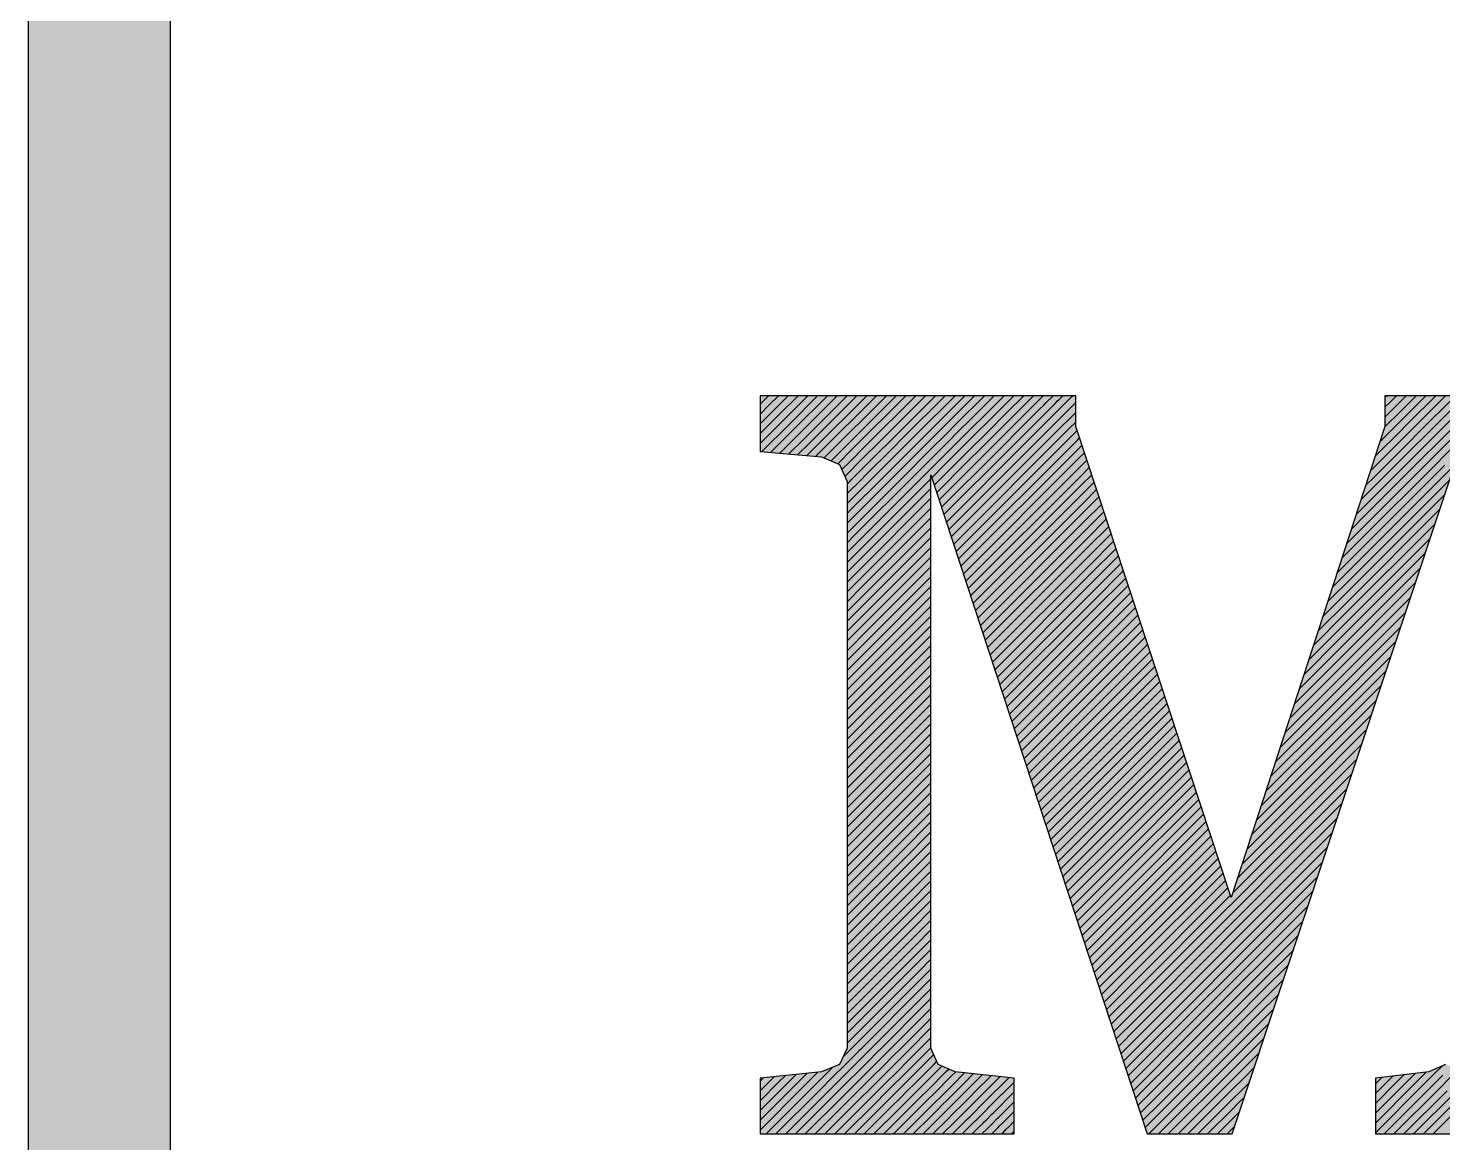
# Model space of a CAD drawing. Extents: x 0 to 7795, y 0 to 4205.
# Drawn here: x 7237 to 7287.9, y 698.3 to 738.5 of the extents above; entities that cross this region are included whole.
import ezdxf

# ---------------------------------------------------------------- set-up
doc = ezdxf.new("R2010")
doc.units = 0
doc.header["$MEASUREMENT"] = 0
doc.layers.add('MTH-CARIMBO-TXT1', color=1, linetype='CONTINUOUS')
doc.layers.add('MTH-CARIMBO-TXT2', color=1, linetype='CONTINUOUS')

msp = doc.modelspace()

# ---------------------------------------------------------------- linework, layer by layer
at = {"layer": 'MTH-CARIMBO-TXT1', "linetype": 'Continuous'}
for p, q in [((7263.34617, 724.908965), (7263.500188, 725.062983)), ((7263.34617, 724.555412), (7263.67773, 724.886972)), ((7263.500188, 725.062983), (7263.652878, 725.215674)), ((7263.67773, 724.886972), (7264.006432, 725.215674)), ((7263.855272, 724.710961), (7264.359985, 725.215674)), ((7264.032814, 724.534949), (7264.713538, 725.215674)), ((7264.210356, 724.358938), (7265.067092, 725.215674)), ((7264.387898, 724.182926), (7265.420645, 725.215674)), ((7264.56544, 724.006915), (7265.774199, 725.215674)), ((7264.742982, 723.830903), (7266.127752, 725.215674)), ((7264.920524, 723.654892), (7266.481305, 725.215674)), ((7265.098065, 723.478881), (7266.834859, 725.215674)), ((7265.275607, 723.302869), (7267.188412, 725.215674)), ((7265.453149, 723.126858), (7267.541965, 725.215674)), ((7265.73947, 723.059625), (7267.895519, 725.215674)), ((7266.204723, 723.171324), (7268.249072, 725.215674)), ((7266.669976, 723.283024), (7268.602626, 725.215674)), ((7267.135229, 723.394723), (7268.956179, 725.215674)), ((7267.600481, 723.506423), (7269.309732, 725.215674)), ((7268.065734, 723.618122), (7269.663286, 725.215674)), ((7268.530987, 723.729822), (7270.016839, 725.215674)), ((7268.99624, 723.841521), (7270.370393, 725.215674)), ((7269.461493, 723.953221), (7270.723946, 725.215674)), ((7269.926746, 724.064921), (7271.077499, 725.215674)), ((7270.391999, 724.17662), (7271.431053, 725.215674)), ((7270.857252, 724.28832), (7271.784606, 725.215674)), ((7271.322505, 724.400019), (7272.13816, 725.215674)), ((7271.787758, 724.511719), (7272.491713, 725.215674)), ((7272.253011, 724.623418), (7272.845266, 725.215674)), ((7272.718264, 724.735118), (7273.19882, 725.215674)), ((7272.896561, 723.499202), (7274.484641, 725.087281)), ((7273.070544, 724.733844), (7273.183517, 724.846817)), ((7273.183517, 724.846817), (7273.552373, 725.215674)), ((7273.415737, 724.725484), (7273.570008, 724.879755)), ((7273.426891, 723.675978), (7274.719883, 724.96897)), ((7273.570008, 724.879755), (7273.64877, 724.958517)), ((7273.64877, 724.958517), (7273.905927, 725.215674)), ((7273.706253, 724.662447), (7273.982211, 724.938405)), ((7273.982211, 724.938405), (7274.069472, 725.025666)), ((7274.069472, 725.025666), (7274.114023, 725.070217)), ((7274.114023, 725.070217), (7274.25948, 725.215674)), ((7274.484641, 725.087281), (7274.548685, 725.151325)), ((7274.548685, 725.151325), (7274.568936, 725.171577)), ((7274.568936, 725.171577), (7274.579276, 725.181916)), ((7274.579276, 725.181916), (7274.613033, 725.215674)), ((7285.864211, 725.153143), (7285.893965, 725.182897)), ((7285.864211, 724.79959), (7286.062199, 724.997578)), ((7285.893965, 725.182897), (7285.926742, 725.215674)), ((7286.062199, 724.997578), (7286.280295, 725.215674)), ((7286.230433, 724.812258), (7286.633849, 725.215674)), ((7286.398666, 724.626938), (7286.987402, 725.215674)), ((7286.5669, 724.441618), (7287.340955, 725.215674)), ((7286.735133, 724.256298), (7287.694509, 725.215674)), ((7286.903367, 724.070979), (7288.048062, 725.215674)), ((7287.071601, 723.885659), (7288.401616, 725.215674)), ((7287.239834, 723.700339), (7288.755169, 725.215674)), ((7287.408068, 723.515019), (7289.108722, 725.215674)), ((7287.576301, 723.329699), (7289.462276, 725.215674)), ((7287.744535, 723.14438), (7289.815829, 725.215674)), ((7287.912768, 722.95906), (7290.169382, 725.215674)), ((7263.34617, 724.201858), (7263.855272, 724.710961)), ((7263.34617, 723.848305), (7264.032814, 724.534949)), ((7263.34617, 723.494752), (7264.210356, 724.358938)), ((7271.072686, 724.1502), (7271.322505, 724.400019)), ((7271.572151, 724.296111), (7271.787758, 724.511719)), ((7271.716315, 724.086722), (7272.071615, 724.442022)), ((7272.071615, 724.442022), (7272.253011, 724.623418)), ((7272.149478, 723.812778), (7272.849263, 724.512564)), ((7272.282789, 724.299643), (7272.571079, 724.587933)), ((7272.366231, 723.322425), (7273.706253, 724.662447)), ((7272.571079, 724.587933), (7272.718264, 724.735118)), ((7272.849263, 724.512564), (7273.070544, 724.733844)), ((7272.927866, 724.237613), (7273.415737, 724.725484)), ((7273.957221, 723.852755), (7274.719883, 724.615417)), ((7285.864211, 724.446036), (7286.230433, 724.812258)), ((7285.873003, 724.101275), (7286.398666, 724.626938)), ((7286.087481, 723.962199), (7286.5669, 724.441618)), ((7263.408174, 723.203203), (7264.387898, 724.182926)), ((7263.733668, 723.175143), (7264.56544, 724.006915)), ((7264.059161, 723.147083), (7264.742982, 723.830903)), ((7268.575365, 723.420646), (7268.99624, 723.841521)), ((7269.074829, 723.566557), (7269.461493, 723.953221)), ((7269.450419, 723.23504), (7270.073758, 723.858379)), ((7269.574293, 723.712468), (7269.926746, 724.064921)), ((7269.814315, 722.538275), (7271.149841, 723.873802)), ((7270.016893, 723.44796), (7270.573222, 724.00429)), ((7270.073758, 723.858379), (7270.391999, 724.17662)), ((7270.235454, 720.130987), (7273.957221, 723.852755)), ((7270.322825, 719.864805), (7274.487551, 724.029532)), ((7270.410196, 719.598623), (7274.738141, 723.926567)), ((7270.573222, 724.00429), (7270.857252, 724.28832)), ((7270.583367, 723.660881), (7271.072686, 724.1502)), ((7270.592702, 722.96311), (7271.716315, 724.086722)), ((7271.149841, 723.873802), (7271.572151, 724.296111)), ((7271.305571, 722.968871), (7272.149478, 723.812778)), ((7271.37109, 723.387944), (7272.282789, 724.299643)), ((7271.835901, 723.145648), (7272.927866, 724.237613)), ((7274.487551, 724.029532), (7274.719883, 724.261864)), ((7274.738141, 723.926567), (7274.769171, 723.957598)), ((7285.66553, 723.186695), (7286.301959, 723.823124)), ((7285.762875, 723.637594), (7286.087481, 723.962199)), ((7285.860221, 724.088492), (7285.873003, 724.101275)), ((7286.301959, 723.823124), (7286.735133, 724.256298)), ((7286.516437, 723.684048), (7286.903367, 724.070979)), ((7286.730914, 723.544973), (7287.071601, 723.885659)), ((7264.384655, 723.119023), (7264.920524, 723.654892)), ((7264.710148, 723.090963), (7265.098065, 723.478881)), ((7265.035642, 723.062904), (7265.275607, 723.302869)), ((7266.577507, 722.837002), (7267.135229, 723.394723)), ((7267.076972, 722.982913), (7267.600481, 723.506423)), ((7267.576436, 723.128824), (7268.065734, 723.618122)), ((7267.750997, 722.596278), (7268.575365, 723.420646)), ((7268.0759, 723.274735), (7268.530987, 723.729822)), ((7268.317471, 722.809198), (7269.074829, 723.566557)), ((7268.883945, 723.022119), (7269.574293, 723.712468)), ((7268.885748, 722.316815), (7270.016893, 723.44796)), ((7269.270999, 722.348513), (7270.583367, 723.660881)), ((7269.97334, 720.929534), (7272.366231, 723.322425)), ((7270.060711, 720.663352), (7272.896561, 723.499202)), ((7270.148082, 720.39717), (7273.426891, 723.675978)), ((7270.497567, 719.332441), (7274.770632, 723.605505)), ((7270.775241, 722.792095), (7271.37109, 723.387944)), ((7274.770632, 723.605505), (7274.856886, 723.691759)), ((7274.803123, 723.284443), (7274.944601, 723.425921)), ((7285.373493, 721.833998), (7286.945392, 723.405897)), ((7285.470839, 722.284897), (7286.730914, 723.544973)), ((7285.568184, 722.735796), (7286.516437, 723.684048)), ((7285.685727, 723.560446), (7285.762875, 723.637594)), ((7286.945392, 723.405897), (7287.239834, 723.700339)), ((7287.15987, 723.266822), (7287.408068, 723.515019)), ((7287.374348, 723.127746), (7287.576301, 723.329699)), ((7265.361136, 723.034844), (7265.453149, 723.126858)), ((7265.656318, 722.976473), (7265.73947, 723.059625)), ((7265.901641, 722.868242), (7266.204723, 723.171324)), ((7266.146964, 722.760012), (7266.669976, 723.283024)), ((7266.291915, 722.55141), (7266.577507, 722.837002)), ((7266.399518, 722.305459), (7267.076972, 722.982913)), ((7266.618049, 722.170437), (7267.576436, 723.128824)), ((7267.184523, 722.383357), (7268.0759, 723.274735)), ((7267.729994, 722.221721), (7268.317471, 722.809198)), ((7268.115245, 722.253419), (7268.883945, 723.022119)), ((7268.500496, 722.285117), (7269.450419, 723.23504)), ((7269.711227, 721.728081), (7270.775241, 722.792095)), ((7269.798598, 721.461898), (7271.305571, 722.968871)), ((7269.885969, 721.195716), (7271.835901, 723.145648)), ((7270.244911, 722.615318), (7270.592702, 722.96311)), ((7270.584938, 719.066258), (7274.803123, 723.284443)), ((7270.672309, 718.800076), (7274.835614, 722.963381)), ((7274.835614, 722.963381), (7275.032315, 723.160082)), ((7274.868106, 722.642319), (7275.12003, 722.894244)), ((7284.984111, 720.030403), (7287.803304, 722.849595)), ((7285.081457, 720.481301), (7287.588826, 722.988671)), ((7285.178802, 720.9322), (7287.374348, 723.127746)), ((7285.276148, 721.383099), (7287.15987, 723.266822)), ((7285.514271, 723.035436), (7285.66553, 723.186695)), ((7287.588826, 722.988671), (7287.744535, 723.14438)), ((7287.803304, 722.849595), (7287.912768, 722.95906)), ((7266.719944, 720.504565), (7268.500496, 722.285117)), ((7266.765508, 720.196575), (7268.885748, 722.316815)), ((7266.811072, 719.888586), (7269.270999, 722.348513)), ((7266.959491, 722.158326), (7267.184523, 722.383357)), ((7267.344742, 722.190024), (7267.750997, 722.596278)), ((7269.536484, 722.260445), (7269.714581, 722.438541)), ((7269.623856, 721.994263), (7270.244911, 722.615318)), ((7269.714581, 722.438541), (7269.814315, 722.538275)), ((7270.759681, 718.533894), (7274.868106, 722.642319)), ((7270.847052, 718.267712), (7274.900597, 722.321257)), ((7274.900597, 722.321257), (7275.207745, 722.628405)), ((7274.933088, 722.000195), (7275.29546, 722.362566)), ((7284.78942, 719.128605), (7288.23226, 722.571444)), ((7284.886766, 719.579504), (7288.017782, 722.71052)), ((7285.17136, 721.985418), (7285.470839, 722.284897)), ((7285.342816, 722.510427), (7285.568184, 722.735796)), ((7266.481109, 722.033497), (7266.492124, 722.044512)), ((7266.492124, 722.044512), (7266.57424, 722.126628)), ((7266.537688, 721.736522), (7266.959491, 722.158326)), ((7266.57424, 722.126628), (7266.618049, 722.170437)), ((7266.583252, 721.428533), (7267.344742, 722.190024)), ((7266.628816, 721.120544), (7267.729994, 722.221721)), ((7266.67438, 720.812554), (7268.115245, 722.253419)), ((7266.856636, 719.580596), (7269.501356, 722.225317)), ((7266.9022, 719.272607), (7269.501356, 721.871763)), ((7270.934423, 718.001529), (7274.933088, 722.000195)), ((7274.96558, 721.679133), (7275.383175, 722.096728)), ((7274.998071, 721.358071), (7275.470889, 721.830889)), ((7284.692075, 718.677706), (7288.199512, 722.185143)), ((7284.999905, 721.460409), (7285.373493, 721.833998)), ((7266.481109, 721.679944), (7266.537688, 721.736522)), ((7266.481109, 721.32639), (7266.583252, 721.428533)), ((7266.947764, 718.964618), (7269.501356, 721.51821)), ((7271.021794, 717.735347), (7274.96558, 721.679133)), ((7271.109165, 717.469165), (7274.998071, 721.358071)), ((7275.030562, 721.037008), (7275.558604, 721.56505)), ((7275.063053, 720.715946), (7275.646319, 721.299212)), ((7284.594729, 718.226807), (7288.02337, 721.655448)), ((7284.828449, 720.9354), (7285.276148, 721.383099)), ((7266.481109, 720.972837), (7266.628816, 721.120544)), ((7266.481109, 720.619284), (7266.67438, 720.812554)), ((7266.993328, 718.656628), (7269.501356, 721.164657)), ((7267.038892, 718.348639), (7269.501356, 720.811103)), ((7271.196536, 717.202983), (7275.030562, 721.037008)), ((7275.095545, 720.394884), (7275.734034, 721.033373)), ((7275.128036, 720.073822), (7275.821748, 720.767535)), ((7284.497384, 717.775908), (7287.847229, 721.125753)), ((7284.656993, 720.410391), (7285.178802, 720.9322)), ((7266.481109, 720.26573), (7266.719944, 720.504565)), ((7267.084456, 718.040649), (7269.501356, 720.45755)), ((7271.283908, 716.936801), (7275.063053, 720.715946)), ((7271.371279, 716.670618), (7275.095545, 720.394884)), ((7275.160527, 719.75276), (7275.909463, 720.501696)), ((7284.400038, 717.325009), (7287.671087, 720.596058)), ((7284.485538, 719.885382), (7285.081457, 720.481301)), ((7266.481109, 719.912177), (7266.765508, 720.196575)), ((7266.481109, 719.558623), (7266.811072, 719.888586)), ((7267.13002, 717.73266), (7269.501356, 720.103996)), ((7267.175584, 717.424671), (7269.501356, 719.750443)), ((7271.45865, 716.404436), (7275.128036, 720.073822)), ((7271.546021, 716.138254), (7275.160527, 719.75276)), ((7275.193019, 719.431698), (7275.997178, 720.235857)), ((7275.22551, 719.110636), (7276.084893, 719.970019)), ((7284.302693, 716.87411), (7287.494946, 720.066363)), ((7284.314082, 719.360373), (7284.984111, 720.030403)), ((7266.481109, 719.20507), (7266.856636, 719.580596)), ((7266.481109, 718.851517), (7266.9022, 719.272607)), ((7267.221148, 717.116681), (7269.501356, 719.39689)), ((7271.633392, 715.872072), (7275.193019, 719.431698)), ((7275.258001, 718.789574), (7276.172607, 719.70418)), ((7275.290492, 718.468512), (7276.260322, 719.438341)), ((7284.142626, 718.835364), (7284.886766, 719.579504)), ((7284.205347, 716.423212), (7287.318804, 719.536668)), ((7266.481109, 718.497963), (7266.947764, 718.964618)), ((7267.266712, 716.808692), (7269.501356, 719.043336)), ((7271.720763, 715.605889), (7275.22551, 719.110636)), ((7271.808135, 715.339707), (7275.258001, 718.789574)), ((7275.322984, 718.14745), (7276.348037, 719.172503)), ((7275.355475, 717.826388), (7276.435752, 718.906664)), ((7283.971171, 718.310355), (7284.78942, 719.128605)), ((7284.108002, 715.972313), (7287.142663, 719.006973)), ((7266.481109, 718.14441), (7266.993328, 718.656628)), ((7266.481109, 717.790856), (7267.038892, 718.348639)), ((7267.312275, 716.500702), (7269.501356, 718.689783)), ((7267.357839, 716.192713), (7269.501356, 718.336229)), ((7271.895506, 715.073525), (7275.290492, 718.468512)), ((7275.387966, 717.505325), (7276.523467, 718.640826)), ((7275.420458, 717.184263), (7276.611181, 718.374987)), ((7283.628259, 717.260337), (7284.594729, 718.226807)), ((7283.799715, 717.785346), (7284.692075, 718.677706)), ((7284.010656, 715.521414), (7286.966521, 718.477278)), ((7266.481109, 717.437303), (7267.084456, 718.040649)), ((7266.481109, 717.08375), (7267.13002, 717.73266)), ((7267.403403, 715.884724), (7269.501356, 717.982676)), ((7271.982877, 714.807343), (7275.322984, 718.14745)), ((7272.070248, 714.54116), (7275.355475, 717.826388)), ((7275.452949, 716.863201), (7276.698896, 718.109148)), ((7275.48544, 716.542139), (7276.786611, 717.84331)), ((7283.456804, 716.735328), (7284.497384, 717.775908)), ((7283.913311, 715.070515), (7286.790379, 717.947583)), ((7266.481109, 716.730196), (7267.175584, 717.424671)), ((7267.448967, 715.576734), (7269.501356, 717.629123)), ((7267.494531, 715.268745), (7269.501356, 717.275569)), ((7272.157619, 714.274978), (7275.387966, 717.505325)), ((7272.24499, 714.008796), (7275.420458, 717.184263)), ((7275.517932, 716.221077), (7276.874326, 717.577471)), ((7275.550423, 715.900015), (7276.96204, 717.311633)), ((7283.285348, 716.210319), (7284.400038, 717.325009)), ((7283.815966, 714.619616), (7286.614238, 717.417888)), ((7266.481109, 716.376643), (7267.221148, 717.116681)), ((7266.481109, 716.02309), (7267.266712, 716.808692)), ((7267.540095, 714.960755), (7269.501356, 716.922016)), ((7272.332361, 713.742614), (7275.452949, 716.863201)), ((7275.582914, 715.578953), (7277.049755, 717.045794)), ((7275.615405, 715.257891), (7277.13747, 716.779955)), ((7283.113892, 715.68531), (7284.302693, 716.87411)), ((7283.71862, 714.168717), (7286.438096, 716.888194)), ((7266.481109, 715.669536), (7267.312275, 716.500702)), ((7266.481109, 715.315983), (7267.357839, 716.192713)), ((7267.585659, 714.652766), (7269.501356, 716.568462)), ((7267.631223, 714.344776), (7269.501356, 716.214909)), ((7272.419733, 713.476432), (7275.48544, 716.542139)), ((7272.507104, 713.210249), (7275.517932, 716.221077)), ((7275.647897, 714.936829), (7277.225185, 716.514117)), ((7275.680388, 714.615767), (7277.312899, 716.248278)), ((7282.942437, 715.160301), (7284.205347, 716.423212)), ((7283.621275, 713.717818), (7286.261955, 716.358499)), ((7266.481109, 714.962429), (7267.403403, 715.884724)), ((7267.676787, 714.036787), (7269.501356, 715.861356)), ((7272.594475, 712.944067), (7275.550423, 715.900015)), ((7275.712879, 714.294704), (7277.400614, 715.982439)), ((7275.745371, 713.973642), (7277.488329, 715.716601)), ((7282.770981, 714.635292), (7284.108002, 715.972313)), ((7283.523929, 713.266919), (7286.085813, 715.828804)), ((7266.481109, 714.608876), (7267.448967, 715.576734)), ((7266.481109, 714.255323), (7267.494531, 715.268745)), ((7267.722351, 713.728798), (7269.501356, 715.507802)), ((7267.767915, 713.420808), (7269.501356, 715.154249)), ((7272.681846, 712.677885), (7275.582914, 715.578953)), ((7272.769217, 712.411703), (7275.615405, 715.257891)), ((7275.777862, 713.65258), (7277.576044, 715.450762)), ((7275.810353, 713.331518), (7277.663759, 715.184924)), ((7282.599525, 714.110283), (7284.010656, 715.521414)), ((7283.426584, 712.816021), (7285.909672, 715.299109)), ((7266.481109, 713.901769), (7267.540095, 714.960755)), ((7266.481109, 713.548216), (7267.585659, 714.652766)), ((7267.813479, 713.112819), (7269.501356, 714.800695)), ((7272.856588, 712.14552), (7275.647897, 714.936829)), ((7275.842844, 713.010456), (7277.751473, 714.919085)), ((7275.875336, 712.689394), (7277.839188, 714.653246)), ((7282.42807, 713.585274), (7283.913311, 715.070515)), ((7283.329238, 712.365122), (7285.73353, 714.769414)), ((7266.481109, 713.194662), (7267.631223, 714.344776)), ((7267.859043, 712.804829), (7269.501356, 714.447142)), ((7272.94396, 711.879338), (7275.680388, 714.615767)), ((7273.031331, 711.613156), (7275.712879, 714.294704)), ((7275.907827, 712.368332), (7277.926903, 714.387408)), ((7275.940318, 712.04727), (7278.014618, 714.121569)), ((7282.085158, 712.535255), (7283.71862, 714.168717)), ((7282.256614, 713.060265), (7283.815966, 714.619616)), ((7283.231893, 711.914223), (7285.557389, 714.239719)), ((7266.481109, 712.841109), (7267.676787, 714.036787)), ((7266.481109, 712.487556), (7267.722351, 713.728798)), ((7267.904607, 712.49684), (7269.501356, 714.093589)), ((7267.950171, 712.188851), (7269.501356, 713.740035)), ((7273.118702, 711.346974), (7275.745371, 713.973642)), ((7273.206073, 711.080791), (7275.777862, 713.65258)), ((7275.97281, 711.726208), (7278.102332, 713.85573)), ((7281.913703, 712.010246), (7283.621275, 713.717818)), ((7283.134547, 711.463324), (7285.381247, 713.710024)), ((7266.481109, 712.134002), (7267.767915, 713.420808)), ((7266.481109, 711.780449), (7267.813479, 713.112819)), ((7267.995735, 711.880861), (7269.501356, 713.386482)), ((7273.293444, 710.814609), (7275.810353, 713.331518)), ((7276.005301, 711.405146), (7278.190047, 713.589892)), ((7276.037792, 711.084083), (7278.277762, 713.324053)), ((7281.742247, 711.485237), (7283.523929, 713.266919)), ((7283.037202, 711.012425), (7285.205105, 713.180329)), ((7266.481109, 711.426895), (7267.859043, 712.804829)), ((7268.041299, 711.572872), (7269.501356, 713.032929)), ((7268.086863, 711.264882), (7269.501356, 712.679375)), ((7273.380815, 710.548427), (7275.842844, 713.010456)), ((7273.468187, 710.282245), (7275.875336, 712.689394)), ((7276.070283, 710.763021), (7278.365477, 713.058215)), ((7276.102775, 710.441959), (7278.453192, 712.792376)), ((7281.570791, 710.960228), (7283.426584, 712.816021)), ((7282.939856, 710.561526), (7285.028964, 712.650634)), ((7266.481109, 711.073342), (7267.904607, 712.49684)), ((7266.481109, 710.719789), (7267.950171, 712.188851)), ((7268.132427, 710.956893), (7269.501356, 712.325822)), ((7273.555558, 710.016062), (7275.907827, 712.368332)), ((7276.135266, 710.120897), (7278.540906, 712.526537)), ((7276.167757, 709.799835), (7278.628621, 712.260699)), ((7281.399336, 710.435219), (7283.329238, 712.365122)), ((7282.842511, 710.110627), (7284.852822, 712.120939)), ((7266.481109, 710.366235), (7267.995735, 711.880861)), ((7266.481109, 710.012682), (7268.041299, 711.572872)), ((7268.177991, 710.648904), (7269.501356, 711.972268)), ((7268.223555, 710.340914), (7269.501356, 711.618715)), ((7273.642929, 709.74988), (7275.940318, 712.04727)), ((7273.7303, 709.483698), (7275.97281, 711.726208)), ((7276.200249, 709.478773), (7278.716336, 711.99486)), ((7276.23274, 709.157711), (7278.804051, 711.729021)), ((7281.22788, 709.91021), (7283.231893, 711.914223)), ((7282.745165, 709.659728), (7284.676681, 711.591244)), ((7266.481109, 709.659129), (7268.086863, 711.264882)), ((7268.269119, 710.032925), (7269.501356, 711.265162)), ((7273.817671, 709.217516), (7276.005301, 711.405146)), ((7273.905042, 708.951334), (7276.037792, 711.084083)), ((7276.265231, 708.836649), (7278.891765, 711.463183)), ((7276.297723, 708.515587), (7278.97948, 711.197344)), ((7281.056424, 709.385201), (7283.134547, 711.463324)), ((7266.481109, 709.305575), (7268.132427, 710.956893)), ((7266.481109, 708.952022), (7268.177991, 710.648904)), ((7268.314683, 709.724935), (7269.501356, 710.911608)), ((7268.360247, 709.416946), (7269.501356, 710.558055)), ((7273.992413, 708.685151), (7276.070283, 710.763021)), ((7276.330214, 708.194525), (7279.067195, 710.931506)), ((7276.362705, 707.873462), (7279.15491, 710.665667)), ((7280.713513, 708.335183), (7282.939856, 710.561526)), ((7280.884969, 708.860192), (7283.037202, 711.012425)), ((7282.64782, 709.20883), (7284.500539, 711.061549)), ((7266.481109, 708.598468), (7268.223555, 710.340914)), ((7268.405811, 709.108956), (7269.501356, 710.204501)), ((7274.079785, 708.418969), (7276.102775, 710.441959)), ((7274.167156, 708.152787), (7276.135266, 710.120897)), ((7276.395196, 707.5524), (7279.242624, 710.399828)), ((7276.427688, 707.231338), (7279.330339, 710.13399)), ((7280.542057, 707.810174), (7282.842511, 710.110627)), ((7282.550474, 708.757931), (7284.324398, 710.531854)), ((7266.481109, 708.244915), (7268.269119, 710.032925)), ((7266.481109, 707.891362), (7268.314683, 709.724935)), ((7268.451375, 708.800967), (7269.501356, 709.850948)), ((7274.254527, 707.886605), (7276.167757, 709.799835)), ((7276.460179, 706.910276), (7279.418054, 709.868151)), ((7276.49267, 706.589214), (7279.505769, 709.602313)), ((7280.370602, 707.285165), (7282.745165, 709.659728)), ((7282.453129, 708.307032), (7284.148256, 710.002159)), ((7266.481109, 707.537808), (7268.360247, 709.416946)), ((7266.481109, 707.184255), (7268.405811, 709.108956)), ((7268.496939, 708.492978), (7269.501356, 709.497395)), ((7268.542503, 708.184988), (7269.501356, 709.143841)), ((7274.341898, 707.620422), (7276.200249, 709.478773)), ((7274.429269, 707.35424), (7276.23274, 709.157711)), ((7276.525162, 706.268152), (7279.593484, 709.336474)), ((7276.557653, 705.94709), (7279.681198, 709.070635)), ((7280.32184, 706.882849), (7282.64782, 709.20883)), ((7282.355783, 707.856133), (7283.972114, 709.472464)), ((7266.481109, 706.830701), (7268.451375, 708.800967)), ((7268.588067, 707.876999), (7269.501356, 708.790288)), ((7274.51664, 707.088058), (7276.265231, 708.836649)), ((7274.604012, 706.821876), (7276.297723, 708.515587)), ((7276.590144, 705.626028), (7279.768913, 708.804797)), ((7276.622635, 705.304966), (7279.856628, 708.538958)), ((7280.323418, 706.530874), (7282.550474, 708.757931)), ((7282.258438, 707.405234), (7283.795973, 708.942769)), ((7266.481109, 706.477148), (7268.496939, 708.492978)), ((7266.481109, 706.123595), (7268.542503, 708.184988)), ((7268.633631, 707.569009), (7269.501356, 708.436734)), ((7268.679195, 707.26102), (7269.501356, 708.083181)), ((7274.691383, 706.555693), (7276.330214, 708.194525)), ((7276.655127, 704.983904), (7279.944343, 708.273119)), ((7276.687618, 704.662841), (7280.032057, 708.007281)), ((7280.324996, 706.178899), (7282.453129, 708.307032)), ((7282.161092, 706.954335), (7283.619831, 708.413074)), ((7266.481109, 705.770041), (7268.588067, 707.876999)), ((7266.481109, 705.416488), (7268.633631, 707.569009)), ((7268.724759, 706.953031), (7269.501356, 707.729628)), ((7274.778754, 706.289511), (7276.362705, 707.873462)), ((7274.866125, 706.023329), (7276.395196, 707.5524)), ((7276.720109, 704.341779), (7280.119772, 707.741442)), ((7280.326575, 705.826924), (7282.355783, 707.856133)), ((7282.063747, 706.503436), (7283.44369, 707.883379)), ((7266.481109, 705.062934), (7268.679195, 707.26102)), ((7268.770323, 706.645041), (7269.501356, 707.376074)), ((7268.815887, 706.337052), (7269.501356, 707.022521)), ((7274.953496, 705.757147), (7276.427688, 707.231338)), ((7276.752601, 704.020717), (7280.207487, 707.475604)), ((7276.785092, 703.699655), (7280.295202, 707.209765)), ((7280.328153, 705.474949), (7282.258438, 707.405234)), ((7281.966401, 706.052537), (7283.267548, 707.353684)), ((7266.481109, 704.709381), (7268.724759, 706.953031)), ((7266.481109, 704.355828), (7268.770323, 706.645041)), ((7268.861451, 706.029062), (7269.501356, 706.668967)), ((7275.040867, 705.490965), (7276.460179, 706.910276)), ((7275.128239, 705.224782), (7276.49267, 706.589214)), ((7276.817583, 703.378593), (7280.183187, 706.744196)), ((7279.989223, 706.19668), (7280.323418, 706.530874)), ((7280.183187, 706.744196), (7280.32184, 706.882849)), ((7280.329731, 705.122974), (7282.161092, 706.954335)), ((7280.33131, 704.770999), (7282.063747, 706.503436)), ((7281.869056, 705.601639), (7283.091407, 706.823989)), ((7266.481109, 704.002274), (7268.815887, 706.337052)), ((7266.481109, 703.648721), (7268.861451, 706.029062)), ((7268.907015, 705.721073), (7269.501356, 706.315414)), ((7275.21561, 704.9586), (7276.525162, 706.268152)), ((7276.850074, 703.057531), (7279.989223, 706.19668)), ((7279.79526, 705.649163), (7280.324996, 706.178899)), ((7280.332888, 704.419024), (7281.966401, 706.052537)), ((7281.77171, 705.15074), (7282.915265, 706.294294)), ((7266.481109, 703.295167), (7268.907015, 705.721073)), ((7268.952579, 705.413083), (7269.501356, 705.961861)), ((7268.998143, 705.105094), (7269.501356, 705.608307)), ((7275.302981, 704.692418), (7276.557653, 705.94709)), ((7275.390352, 704.426236), (7276.590144, 705.626028)), ((7276.882566, 702.736469), (7279.79526, 705.649163)), ((7279.407333, 704.55413), (7280.328153, 705.474949)), ((7279.601297, 705.101646), (7280.326575, 705.826924)), ((7280.334466, 704.067049), (7281.869056, 705.601639)), ((7281.674365, 704.699841), (7282.739123, 705.764599)), ((7266.481109, 702.941614), (7268.952579, 705.413083)), ((7266.481109, 702.588061), (7268.998143, 705.105094)), ((7269.043707, 704.797105), (7269.501356, 705.254754)), ((7275.477723, 704.160053), (7276.622635, 705.304966)), ((7275.565094, 703.893871), (7276.655127, 704.983904)), ((7276.915057, 702.415407), (7279.601297, 705.101646)), ((7279.21337, 704.006613), (7280.329731, 705.122974)), ((7280.336045, 703.715074), (7281.77171, 705.15074)), ((7281.577019, 704.248942), (7282.562982, 705.234904)), ((7266.481109, 702.234507), (7269.043707, 704.797105)), ((7266.481109, 701.880954), (7269.089271, 704.489115)), ((7269.089271, 704.489115), (7269.501356, 704.901201)), ((7269.134835, 704.181126), (7269.501356, 704.547647)), ((7275.652465, 703.627689), (7276.687618, 704.662841)), ((7276.947548, 702.094345), (7279.407333, 704.55413)), ((7279.019407, 703.459096), (7280.33131, 704.770999)), ((7280.337623, 703.363099), (7281.674365, 704.699841)), ((7281.479674, 703.798043), (7282.38684, 704.705209)), ((7266.657336, 701.703627), (7269.134835, 704.181126)), ((7269.180399, 703.873136), (7269.501356, 704.194094)), ((7275.739837, 703.361507), (7276.720109, 704.341779)), ((7275.827208, 703.095324), (7276.752601, 704.020717)), ((7276.98004, 701.773283), (7279.21337, 704.006613)), ((7278.63148, 702.364063), (7280.334466, 704.067049)), ((7278.825443, 702.911579), (7280.332888, 704.419024)), ((7280.339202, 703.011124), (7281.577019, 704.248942)), ((7281.382328, 703.347144), (7282.210699, 704.175514)), ((7267.010889, 701.703627), (7269.180399, 703.873136)), ((7267.364443, 701.703627), (7269.225963, 703.565147)), ((7269.225963, 703.565147), (7269.501356, 703.84054)), ((7269.271526, 703.257158), (7269.501356, 703.486987)), ((7275.914579, 702.829142), (7276.785092, 703.699655)), ((7277.012531, 701.45222), (7279.019407, 703.459096)), ((7278.437517, 701.816546), (7280.336045, 703.715074)), ((7280.34078, 702.659149), (7281.479674, 703.798043)), ((7281.284983, 702.896245), (7282.034557, 703.64582)), ((7267.717996, 701.703627), (7269.271526, 703.257158)), ((7268.071549, 701.703627), (7269.31709, 702.949168)), ((7269.31709, 702.949168), (7269.501356, 703.133434)), ((7276.00195, 702.56296), (7276.817583, 703.378593)), ((7276.089321, 702.296778), (7276.850074, 703.057531)), ((7277.045022, 701.131158), (7278.825443, 702.911579)), ((7278.04959, 700.721513), (7280.339202, 703.011124)), ((7278.243553, 701.269029), (7280.337623, 703.363099)), ((7280.342358, 702.307174), (7281.382328, 703.347144)), ((7281.187637, 702.445346), (7281.858416, 703.116125)), ((7268.425103, 701.703627), (7269.362654, 702.641179)), ((7269.362654, 702.641179), (7269.501356, 702.77988)), ((7269.408218, 702.333189), (7269.501356, 702.426327)), ((7276.176692, 702.030596), (7276.882566, 702.736469)), ((7276.264064, 701.764413), (7276.915057, 702.415407)), ((7277.855627, 700.173996), (7280.34078, 702.659149)), ((7280.343937, 701.955199), (7281.284983, 702.896245)), ((7280.345515, 701.603224), (7281.187637, 702.445346)), ((7281.090292, 701.994448), (7281.682274, 702.58643)), ((7268.778656, 701.703627), (7269.408218, 702.333189)), ((7269.13221, 701.703627), (7269.453782, 702.0252)), ((7269.453782, 702.0252), (7269.501356, 702.072773)), ((7276.351435, 701.498231), (7276.947548, 702.094345)), ((7277.077514, 700.810096), (7278.63148, 702.364063)), ((7277.4677, 699.078962), (7280.343937, 701.955199)), ((7277.661663, 699.626479), (7280.342358, 702.307174)), ((7280.347093, 701.251249), (7281.090292, 701.994448)), ((7280.992946, 701.543549), (7281.506132, 702.056735)), ((7266.335981, 701.382273), (7266.597485, 701.643777)), ((7266.359981, 701.052719), (7266.830964, 701.523702)), ((7266.597485, 701.643777), (7266.630424, 701.676716)), ((7266.612849, 700.952033), (7267.064443, 701.403627)), ((7266.630424, 701.676716), (7266.657336, 701.703627)), ((7266.830964, 701.523702), (7266.929987, 701.622725)), ((7266.929987, 701.622725), (7267.010889, 701.703627)), ((7267.064443, 701.403627), (7267.229549, 701.568734)), ((7267.229549, 701.568734), (7267.364443, 701.703627)), ((7267.297921, 701.283552), (7267.529112, 701.514743)), ((7267.529112, 701.514743), (7267.717996, 701.703627)), ((7267.5314, 701.163478), (7267.828674, 701.460752)), ((7267.764879, 701.043403), (7268.128237, 701.406761)), ((7267.828674, 701.460752), (7268.071549, 701.703627)), ((7268.128237, 701.406761), (7268.425103, 701.703627)), ((7268.427799, 701.35277), (7268.778656, 701.703627)), ((7268.727362, 701.298779), (7269.13221, 701.703627)), ((7269.026924, 701.244788), (7269.485763, 701.703627)), ((7269.326487, 701.190798), (7269.606499, 701.47081)), ((7269.485763, 701.703627), (7269.499346, 701.717211)), ((7276.438806, 701.232049), (7276.98004, 701.773283)), ((7276.526177, 700.965867), (7277.012531, 701.45222)), ((7277.110005, 700.489034), (7278.437517, 701.816546)), ((7277.34921, 698.606919), (7280.345515, 701.603224)), ((7280.348672, 700.899274), (7280.992946, 701.543549)), ((7280.895601, 701.09265), (7281.329991, 701.52704)), ((7265.740206, 700.786497), (7265.96064, 701.006932)), ((7266.00758, 700.700318), (7266.359981, 701.052719)), ((7266.274955, 700.61414), (7266.612849, 700.952033)), ((7266.865716, 700.851347), (7267.297921, 701.283552)), ((7267.118584, 700.750661), (7267.5314, 701.163478)), ((7267.371451, 700.649975), (7267.764879, 701.043403)), ((7267.624319, 700.54929), (7267.998357, 700.923328)), ((7267.998357, 700.923328), (7268.427799, 701.35277)), ((7268.231836, 700.803253), (7268.727362, 701.298779)), ((7268.465315, 700.683179), (7269.026924, 701.244788)), ((7268.698793, 700.563104), (7269.326487, 701.190798)), ((7268.932272, 700.443029), (7269.626049, 701.136807)), ((7269.165751, 700.322955), (7269.865456, 701.02266)), ((7269.626049, 701.136807), (7269.716494, 701.227251)), ((7269.865456, 701.02266), (7269.897578, 701.054782)), ((7270.049975, 700.853625), (7270.143528, 700.947179)), ((7276.613548, 700.699684), (7277.045022, 701.131158)), ((7277.142496, 700.167972), (7278.243553, 701.269029)), ((7277.702763, 698.606919), (7280.347093, 701.251249)), ((7278.056316, 698.606919), (7280.348672, 700.899274)), ((7280.35025, 700.547299), (7280.895601, 701.09265)), ((7280.798256, 700.641751), (7281.153849, 700.997345)), ((7287.667372, 700.793353), (7287.937046, 701.063027)), ((7263.34617, 700.513781), (7263.428406, 700.596018)), ((7263.34617, 700.160228), (7263.718393, 700.532451)), ((7263.34617, 699.806675), (7264.008379, 700.468884)), ((7263.34617, 699.453121), (7264.298365, 700.405317)), ((7263.428406, 700.596018), (7263.458002, 700.625613)), ((7263.718393, 700.532451), (7263.85235, 700.666408)), ((7264.008379, 700.468884), (7264.246698, 700.707203)), ((7264.298365, 700.405317), (7264.641046, 700.747997)), ((7264.588352, 700.34175), (7265.035394, 700.788792)), ((7264.878338, 700.278183), (7265.429742, 700.829586)), ((7265.168325, 700.214616), (7265.740206, 700.786497)), ((7265.458311, 700.151049), (7266.00758, 700.700318)), ((7265.748298, 700.087482), (7266.274955, 700.61414)), ((7266.038284, 700.023915), (7266.54233, 700.527961)), ((7266.32827, 699.960348), (7266.809705, 700.441782)), ((7266.54233, 700.527961), (7266.865716, 700.851347)), ((7266.809705, 700.441782), (7267.118584, 700.750661)), ((7267.077079, 700.355604), (7267.371451, 700.649975)), ((7267.344454, 700.269425), (7267.624319, 700.54929)), ((7267.611829, 700.183246), (7267.877186, 700.448604)), ((7267.877186, 700.448604), (7268.231836, 700.803253)), ((7268.130054, 700.347918), (7268.465315, 700.683179)), ((7268.382921, 700.247232), (7268.698793, 700.563104)), ((7268.635789, 700.146546), (7268.932272, 700.443029)), ((7269.399229, 700.20288), (7270.049975, 700.853625)), ((7269.632708, 700.082805), (7270.234494, 700.684591)), ((7269.866187, 699.96273), (7270.419012, 700.515556)), ((7270.234494, 700.684591), (7270.386834, 700.836931)), ((7270.419012, 700.515556), (7270.558959, 700.655503)), ((7270.558959, 700.655503), (7270.711158, 700.807702)), ((7270.603531, 700.346522), (7270.731083, 700.474074)), ((7270.731083, 700.474074), (7271.030218, 700.773209)), ((7270.903208, 700.292645), (7271.349279, 700.738716)), ((7271.075333, 700.111216), (7271.668339, 700.704223)), ((7271.247457, 699.929788), (7271.987399, 700.66973)), ((7271.419582, 699.748359), (7272.30646, 700.635237)), ((7271.591707, 699.56693), (7272.502487, 700.47771)), ((7276.700919, 700.433502), (7277.077514, 700.810096)), ((7276.788291, 700.16732), (7277.110005, 700.489034)), ((7277.174987, 699.84691), (7278.04959, 700.721513)), ((7278.40987, 698.606919), (7280.35025, 700.547299)), ((7280.351828, 700.195324), (7280.798256, 700.641751)), ((7280.70091, 700.190852), (7280.977708, 700.46765)), ((7285.520132, 700.41388), (7285.690778, 700.584526)), ((7285.520132, 700.060327), (7285.992192, 700.532387)), ((7285.520132, 699.706774), (7286.293606, 700.480248)), ((7285.520132, 699.35322), (7286.595021, 700.428108)), ((7285.520132, 698.999667), (7286.896435, 700.375969)), ((7285.690778, 700.584526), (7285.747285, 700.641033)), ((7285.992192, 700.532387), (7286.148508, 700.688703)), ((7286.293606, 700.480248), (7286.549732, 700.736373)), ((7286.595021, 700.428108), (7286.950956, 700.784043)), ((7286.896435, 700.375969), (7287.352179, 700.831713)), ((7287.197849, 700.32383), (7287.667372, 700.793353)), ((7287.499263, 700.271691), (7287.954527, 700.726955)), ((7287.800677, 700.219552), (7288.241683, 700.660557)), ((7263.34617, 699.099568), (7264.588352, 700.34175)), ((7263.34617, 698.746014), (7264.878338, 700.278183)), ((7263.560627, 698.606919), (7265.168325, 700.214616)), ((7263.914181, 698.606919), (7265.458311, 700.151049)), ((7264.267734, 698.606919), (7265.748298, 700.087482)), ((7264.621288, 698.606919), (7266.038284, 700.023915)), ((7264.974841, 698.606919), (7266.32827, 699.960348)), ((7265.328394, 698.606919), (7266.618257, 699.896781)), ((7266.618257, 699.896781), (7267.077079, 700.355604)), ((7266.908243, 699.833214), (7267.344454, 700.269425)), ((7267.19823, 699.769647), (7267.611829, 700.183246)), ((7267.488216, 699.70608), (7267.879204, 700.097068)), ((7267.778203, 699.642513), (7268.146578, 700.010889)), ((7267.879204, 700.097068), (7268.130054, 700.347918)), ((7268.068189, 699.578946), (7268.413953, 699.924711)), ((7268.146578, 700.010889), (7268.382921, 700.247232)), ((7268.413953, 699.924711), (7268.635789, 700.146546)), ((7268.681328, 699.838532), (7268.888656, 700.04586)), ((7268.888656, 700.04586), (7269.165751, 700.322955)), ((7268.948703, 699.752353), (7269.141524, 699.945174)), ((7269.141524, 699.945174), (7269.399229, 700.20288)), ((7269.394391, 699.844489), (7269.632708, 700.082805)), ((7269.647259, 699.743803), (7269.866187, 699.96273)), ((7270.099665, 699.842656), (7270.603531, 700.346522)), ((7270.333144, 699.722581), (7270.78805, 700.177487)), ((7270.566622, 699.602506), (7270.972569, 700.008452)), ((7270.78805, 700.177487), (7270.903208, 700.292645)), ((7270.972569, 700.008452), (7271.075333, 700.111216)), ((7271.157087, 699.839418), (7271.247457, 699.929788)), ((7271.763831, 699.385502), (7272.502487, 700.124157)), ((7276.875662, 699.901138), (7277.142496, 700.167972)), ((7277.207479, 699.525848), (7277.855627, 700.173996)), ((7278.763423, 698.606919), (7280.351828, 700.195324)), ((7280.353407, 699.843349), (7280.70091, 700.190852)), ((7280.603565, 699.739953), (7280.801566, 699.937955)), ((7285.520132, 698.646113), (7287.197849, 700.32383)), ((7285.834491, 698.606919), (7287.499263, 700.271691)), ((7286.188044, 698.606919), (7287.800677, 700.219552)), ((7286.541598, 698.606919), (7288.102092, 700.167412)), ((7286.895151, 698.606919), (7288.403506, 700.115273)), ((7287.248705, 698.606919), (7288.70492, 700.063134)), ((7287.602258, 698.606919), (7289.006334, 700.010995)), ((7265.681948, 698.606919), (7266.908243, 699.833214)), ((7266.035501, 698.606919), (7267.19823, 699.769647)), ((7266.389054, 698.606919), (7267.488216, 699.70608)), ((7266.742608, 698.606919), (7267.778203, 699.642513)), ((7267.096161, 698.606919), (7268.068189, 699.578946)), ((7267.449715, 698.606919), (7268.358175, 699.515379)), ((7267.803268, 698.606919), (7268.648162, 699.451812)), ((7268.156821, 698.606919), (7268.938148, 699.388245)), ((7268.358175, 699.515379), (7268.681328, 699.838532)), ((7268.648162, 699.451812), (7268.948703, 699.752353)), ((7268.938148, 699.388245), (7269.216077, 699.666175)), ((7269.216077, 699.666175), (7269.394391, 699.844489)), ((7269.228135, 699.324679), (7269.483452, 699.579996)), ((7269.483452, 699.579996), (7269.647259, 699.743803)), ((7269.518121, 699.261112), (7269.750827, 699.493817)), ((7269.750827, 699.493817), (7269.900126, 699.643117)), ((7269.808108, 699.197545), (7270.018202, 699.407639)), ((7269.900126, 699.643117), (7270.099665, 699.842656)), ((7270.018202, 699.407639), (7270.152994, 699.542431)), ((7270.152994, 699.542431), (7270.333144, 699.722581)), ((7270.285576, 699.32146), (7270.405862, 699.441745)), ((7270.405862, 699.441745), (7270.566622, 699.602506)), ((7270.552951, 699.235281), (7270.658729, 699.341059)), ((7270.658729, 699.341059), (7270.800101, 699.482431)), ((7270.800101, 699.482431), (7271.157087, 699.839418)), ((7270.911597, 699.240373), (7271.03358, 699.362357)), ((7271.03358, 699.362357), (7271.341606, 699.670383)), ((7271.267058, 699.242282), (7271.526125, 699.501348)), ((7271.341606, 699.670383), (7271.419582, 699.748359)), ((7271.526125, 699.501348), (7271.591707, 699.56693)), ((7271.710644, 699.332314), (7271.763831, 699.385502)), ((7271.935956, 699.204073), (7272.502487, 699.770604)), ((7272.108081, 699.022644), (7272.502487, 699.41705)), ((7276.963033, 699.634955), (7277.174987, 699.84691)), ((7277.050404, 699.368773), (7277.207479, 699.525848)), ((7277.23997, 699.204786), (7277.661663, 699.626479)), ((7279.116977, 698.606919), (7280.353407, 699.843349)), ((7279.47053, 698.606919), (7280.354985, 699.491374)), ((7280.354985, 699.491374), (7280.603565, 699.739953)), ((7280.506219, 699.289054), (7280.625425, 699.40826)), ((7268.510375, 698.606919), (7269.228135, 699.324679)), ((7268.863928, 698.606919), (7269.518121, 699.261112)), ((7269.217482, 698.606919), (7269.808108, 699.197545)), ((7269.571035, 698.606919), (7270.098094, 699.133978)), ((7269.924588, 698.606919), (7270.38808, 699.070411)), ((7270.098094, 699.133978), (7270.285576, 699.32146)), ((7270.278142, 698.606919), (7270.678067, 699.006844)), ((7270.38808, 699.070411), (7270.552951, 699.235281)), ((7270.631695, 698.606919), (7270.968053, 698.943277)), ((7270.678067, 699.006844), (7270.820326, 699.149103)), ((7270.820326, 699.149103), (7270.911597, 699.240373)), ((7270.968053, 698.943277), (7271.087701, 699.062924)), ((7270.985249, 698.606919), (7271.25804, 698.87971)), ((7271.087701, 699.062924), (7271.164464, 699.139688)), ((7271.164464, 699.139688), (7271.267058, 699.242282)), ((7271.25804, 698.87971), (7271.355075, 698.976745)), ((7271.355075, 698.976745), (7271.417332, 699.039002)), ((7271.417332, 699.039002), (7271.500537, 699.122207)), ((7271.500537, 699.122207), (7271.710644, 699.332314)), ((7271.548026, 698.816143), (7271.62245, 698.890567)), ((7271.62245, 698.890567), (7271.670199, 698.938316)), ((7271.670199, 698.938316), (7271.734016, 699.002132)), ((7271.734016, 699.002132), (7271.895162, 699.163279)), ((7271.889825, 698.804388), (7271.923067, 698.83763)), ((7271.895162, 699.163279), (7271.935956, 699.204073)), ((7271.923067, 698.83763), (7271.967494, 698.882058)), ((7271.967494, 698.882058), (7272.079681, 698.994244)), ((7272.079681, 698.994244), (7272.108081, 699.022644)), ((7272.2642, 698.82521), (7272.280205, 698.841215)), ((7272.280205, 698.841215), (7272.502487, 699.063497)), ((7277.137775, 699.102591), (7277.23997, 699.204786)), ((7277.225146, 698.836409), (7277.272461, 698.883724)), ((7277.272461, 698.883724), (7277.4677, 699.078962)), ((7279.824083, 698.606919), (7280.356564, 699.139399)), ((7280.356564, 699.139399), (7280.506219, 699.289054)), ((7280.358142, 698.787424), (7280.408874, 698.838155)), ((7280.408874, 698.838155), (7280.449283, 698.878565)), ((7271.338802, 698.606919), (7271.548026, 698.816143)), ((7271.692355, 698.606919), (7271.838013, 698.752576)), ((7271.838013, 698.752576), (7271.889825, 698.804388)), ((7272.045909, 698.606919), (7272.127999, 698.689009)), ((7272.127999, 698.689009), (7272.1572, 698.71821)), ((7272.1572, 698.71821), (7272.175934, 698.736944)), ((7272.175934, 698.736944), (7272.200973, 698.761983)), ((7272.200973, 698.761983), (7272.2642, 698.82521)), ((7272.399462, 698.606919), (7272.417985, 698.625442)), ((7272.434452, 698.641908), (7272.448719, 698.656175)), ((7272.45233, 698.659787), (7272.502487, 698.709944)), ((7280.177637, 698.606919), (7280.358142, 698.787424))]:
    msp.add_line(p, q, dxfattribs=at)
for points in [[(7297.123232, 725.215674), (7285.864211, 725.215674), (7285.864211, 724.106976), (7280.32072, 707.132425), (7274.719883, 724.106976), (7274.719883, 725.215674), (7263.34617, 725.215674), (7263.34617, 723.208548), (7265.563566, 723.017393), (7266.213492, 722.730661), (7266.481109, 722.118965), (7266.481109, 701.703627), (7266.213492, 701.111047), (7265.563566, 700.84343), (7263.34617, 700.614045), (7263.34617, 698.606919), (7272.502487, 698.606919), (7272.502487, 700.614045), (7270.380668, 700.84343), (7269.768973, 701.111047), (7269.501356, 701.703627), (7269.501356, 722.367466), (7277.300474, 698.606919), (7280.358951, 698.606919), (7288.310993, 722.52039)], [(7288.043376, 701.111047), (7287.450796, 700.84343), (7285.520132, 700.614045), (7285.520132, 698.606919), (7297.123232, 698.606919)]]:
    msp.add_lwpolyline(points, dxfattribs=at)
for points in [[(7265.563566, 723.017393), (7274.719883, 725.215674), (7263.34617, 725.215674)], [(7265.563566, 723.017393), (7263.34617, 725.215674), (7263.34617, 723.208548)], [(7265.563566, 723.017393), (7266.213492, 722.730661), (7274.719883, 725.215674)], [(7274.719883, 725.215674), (7266.213492, 722.730661), (7266.481109, 722.118965)], [(7269.501356, 722.367466), (7274.719883, 725.215674), (7266.481109, 722.118965)], [(7274.719883, 724.106976), (7274.719883, 725.215674), (7269.501356, 722.367466)], [(7297.123232, 725.215674), (7285.864211, 725.215674), (7288.310993, 722.52039)], [(7285.864211, 725.215674), (7285.864211, 724.106976), (7288.310993, 722.52039)], [(7277.300474, 698.606919), (7274.719883, 724.106976), (7269.501356, 722.367466)], [(7280.32072, 707.132425), (7274.719883, 724.106976), (7277.300474, 698.606919)], [(7285.864211, 724.106976), (7280.32072, 707.132425), (7280.358951, 698.606919)], [(7288.310993, 722.52039), (7285.864211, 724.106976), (7280.358951, 698.606919)], [(7269.501356, 701.703627), (7269.501356, 722.367466), (7266.481109, 722.118965)], [(7266.481109, 701.703627), (7269.501356, 701.703627), (7266.481109, 722.118965)], [(7280.358951, 698.606919), (7280.32072, 707.132425), (7277.300474, 698.606919)], [(7266.481109, 701.703627), (7266.213492, 701.111047), (7272.502487, 698.606919)], [(7272.502487, 698.606919), (7269.768973, 701.111047), (7266.481109, 701.703627)], [(7269.768973, 701.111047), (7269.501356, 701.703627), (7266.481109, 701.703627)], [(7266.213492, 701.111047), (7265.563566, 700.84343), (7272.502487, 698.606919)], [(7270.380668, 700.84343), (7269.768973, 701.111047), (7272.502487, 698.606919)], [(7288.043376, 701.111047), (7287.450796, 700.84343), (7297.123232, 698.606919)], [(7265.563566, 700.84343), (7263.34617, 700.614045), (7272.502487, 698.606919)], [(7263.34617, 700.614045), (7263.34617, 698.606919), (7272.502487, 698.606919)], [(7272.502487, 700.614045), (7270.380668, 700.84343), (7272.502487, 698.606919)], [(7287.450796, 700.84343), (7285.520132, 700.614045), (7297.123232, 698.606919)], [(7285.520132, 700.614045), (7285.520132, 698.606919), (7297.123232, 698.606919)]]:
    msp.add_solid(points, dxfattribs=at)
at = {"layer": 'MTH-CARIMBO-TXT2', "linetype": 'Continuous'}
msp.add_lwpolyline([(7242.102506, 872.314583), (7236.973569, 872.314583), (7236.973569, 619.576417), (7242.102506, 619.576417), (7242.102506, 872.314583)], dxfattribs=at)
for points in [[(7242.102506, 872.314583), (7236.973569, 872.314583), (7236.973569, 619.576417)], [(7242.102506, 872.314583), (7236.973569, 619.576417), (7242.102506, 619.576417)], [(7242.102506, 872.314583), (7242.102506, 619.576417), (7242.102506, 872.314583)]]:
    msp.add_solid(points, dxfattribs=at)

doc.saveas('drawing.dxf')
